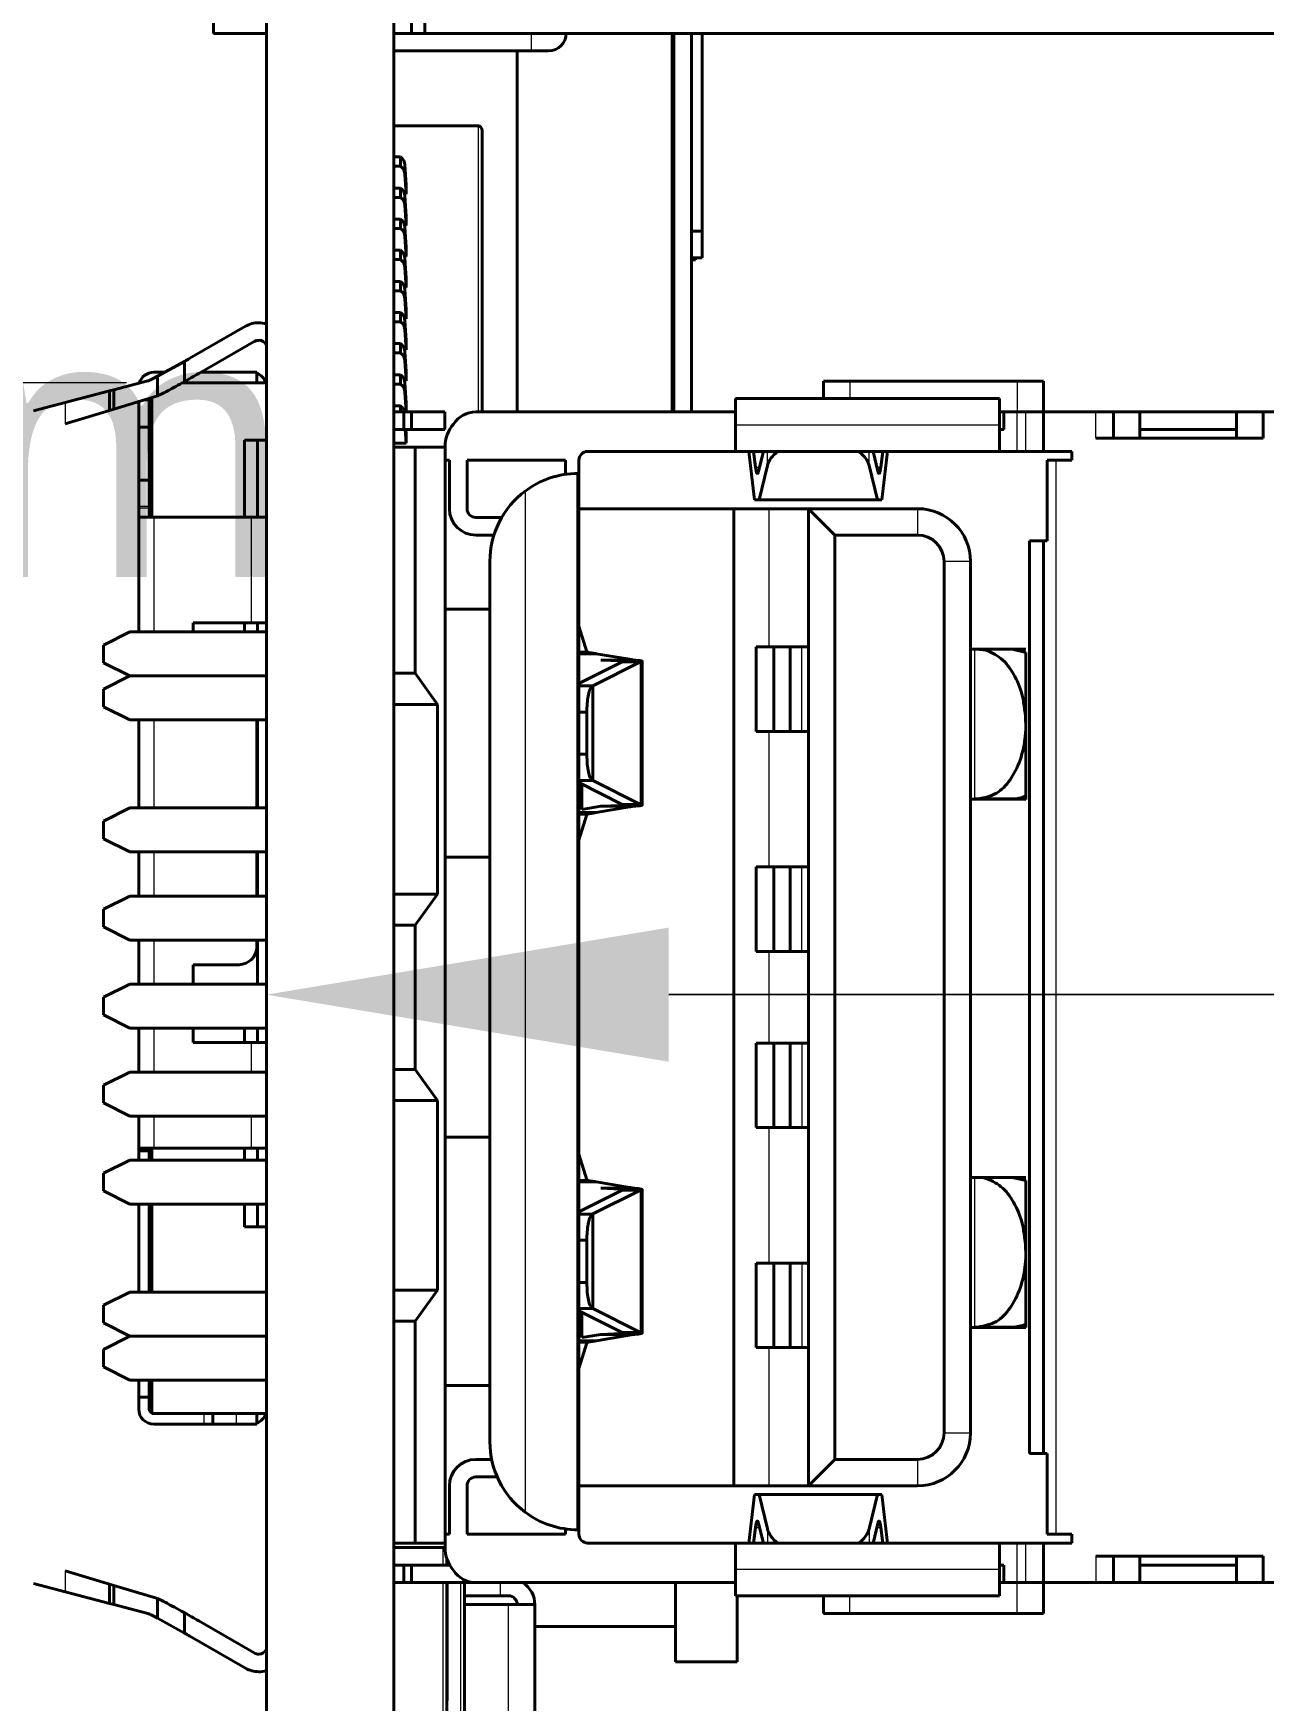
# Model space of a CAD drawing. Header units: inches. Extents: x 2.43 to 8.4, y 3.17 to 7.37.
# Drawn here: x 3.503 to 4.054, y 3.915 to 4.66 of the extents above; entities that cross this region are included whole.
import ezdxf

# ---------------------------------------------------------------- set-up
doc = ezdxf.new("R2010")
doc.units = ezdxf.units.IN
doc.header["$LTSCALE"] = 0.5
doc.header["$MEASUREMENT"] = 0
doc.header["$PDMODE"] = 33
doc.header["$PDSIZE"] = 0.03937
for name, color, linetype, lineweight in [('ANNOTATION_TEXT', 7, 'Continuous', 25), ('TANGENT_LINES', 7, 'Continuous', 15), ('Visible', 7, 'Continuous', 40)]:
    doc.layers.add(name, color=color, linetype=linetype, lineweight=lineweight)
doc.styles.add('Onshape-Standard-Dimension', font='')
doc.styles.get('Onshape-Standard-Dimension').set_extended_font_data('Noto Sans')
doc.dimstyles.new('Onshape-Standard$0', dxfattribs={"dimtxt": 0.12, "dimasz": 0.18, "dimexe": 0.08, "dimexo": 0.0625, "dimgap": 0.09, "dimtad": 0, "dimtih": 1, "dimtoh": 1, "dimdec": 3, "dimzin": 7, "dimdsep": 46, "dimtxsty": 'Onshape-Standard-Dimension', "dimcen": 0.09, "dimclrd": 7, "dimclre": 7, "dimclrt": 7, "dimadec": 1, "dimazin": 0, "dimtfac": 1, "dimtdec": 3, "dimtofl": 0, "dimtmove": 0, "dimatfit": 3, "dimfxl": 1, "dimtolj": 1, "dimtzin": 7, "dimlwd": 13, "dimlwe": 13, "dimarcsym": 1})

# ---------------------------------------------------------------- blocks, each defined once
blk = doc.blocks.new('*D1')
at = {"layer": 'ANNOTATION_TEXT', "color": 7, "lineweight": 13}
for p, q in [((3.60745, 3.8511), (3.60745, 3.8686)), ((3.66454, 3.76062), (3.66454, 3.8686)), ((3.60745, 3.7886), (3.24745, 3.7886)), ((3.42745, 3.7886), (3.24745, 3.7886)), ((3.84454, 3.7886), (4.02454, 3.7886))]:
    blk.add_line(p, q, dxfattribs=at)
at = {"layer": 'ANNOTATION_TEXT', "color": 7}
for points in [[(3.42745, 3.7586), (3.42745, 3.8186), (3.60745, 3.7886)], [(3.84454, 3.8186), (3.84454, 3.7586), (3.66454, 3.7886)]]:
    blk.add_solid(points, dxfattribs=at)
at = {"layer": 'Defpoints', "color": 0}
for p in [(3.60745, 3.7886), (3.66454, 3.7886), (3.66454, 3.69812)]:
    blk.add_point(p, dxfattribs=at)
at = {"layer": 'ANNOTATION_TEXT', "color": 7, "insert": (2.77951, 3.7886), "char_height": 0.12, "attachment_point": 5, "style": 'Onshape-Standard-Dimension'}
blk.add_mtext('\\A1;1.450 mm ', dxfattribs=at)
blk = doc.blocks.new('*D2')
at = {"layer": 'ANNOTATION_TEXT', "color": 7, "lineweight": 13}
for p, q in [((3.25366, 4.68402), (3.25366, 4.86402)), ((3.54495, 4.50402), (3.17366, 4.50402)), ((3.48787, 4.44792), (3.17366, 4.44792)), ((3.25366, 4.26792), (3.25366, 4.08792))]:
    blk.add_line(p, q, dxfattribs=at)
at = {"layer": 'ANNOTATION_TEXT', "color": 7}
for points in [[(3.22366, 4.68402), (3.28366, 4.68402), (3.25366, 4.50402)], [(3.28366, 4.26792), (3.22366, 4.26792), (3.25366, 4.44792)]]:
    blk.add_solid(points, dxfattribs=at)
at = {"layer": 'Defpoints', "color": 0}
for p in [(3.25366, 4.50402), (3.60745, 4.50402), (3.55037, 4.44792)]:
    blk.add_point(p, dxfattribs=at)
at = {"layer": 'ANNOTATION_TEXT', "color": 7, "insert": (3.25366, 4.47597), "char_height": 0.12, "attachment_point": 5, "style": 'Onshape-Standard-Dimension'}
blk.add_mtext('\\A1;1.425 mm ', dxfattribs=at)
blk = doc.blocks.new('*D3')
at = {"layer": 'ANNOTATION_TEXT', "color": 7, "lineweight": 13}
for p, q in [((3.60745, 4.29288), (3.60745, 4.31038)), ((4.31582, 4.29288), (4.31582, 4.31038)), ((3.78745, 4.23038), (4.13582, 4.23038)), ((4.13582, 4.23038), (3.78745, 4.23038)), ((4.31582, 4.23038), (4.49582, 4.23038))]:
    blk.add_line(p, q, dxfattribs=at)
at = {"layer": 'ANNOTATION_TEXT', "color": 7}
for points in [[(3.78745, 4.26038), (3.78745, 4.20038), (3.60745, 4.23038)], [(4.13582, 4.20038), (4.13582, 4.26038), (4.31582, 4.23038)]]:
    blk.add_solid(points, dxfattribs=at)
at = {"layer": 'Defpoints', "color": 0}
for p in [(3.60745, 4.23038), (4.31582, 4.23038), (4.31582, 4.23038)]:
    blk.add_point(p, dxfattribs=at)
at = {"layer": 'ANNOTATION_TEXT', "color": 7, "insert": (5.01163, 4.23038), "char_height": 0.12, "attachment_point": 5, "style": 'Onshape-Standard-Dimension'}
blk.add_mtext('\\A1;17.993 mm ', dxfattribs=at)

msp = doc.modelspace()

# ---------------------------------------------------------------- linework, layer by layer
at = {"layer": 'TANGENT_LINES'}
for p, q in [((3.725927, 4.660324), (3.725927, 4.65245)), ((3.702334, 4.491033), (3.702334, 4.618982)), ((3.669433, 4.597324), (3.669433, 4.6015)), ((3.669433, 4.583404), (3.669433, 4.58758)), ((3.669433, 4.569485), (3.669433, 4.573661)), ((3.669433, 4.555566), (3.669433, 4.559741)), ((3.669433, 4.541646), (3.669433, 4.545822)), ((3.669433, 4.527727), (3.669433, 4.531903)), ((3.669433, 4.513807), (3.669433, 4.517983)), ((3.868476, 4.504812), (3.868476, 4.496938)), ((3.943279, 4.504812), (3.943279, 4.491033)), ((3.669433, 4.499888), (3.669433, 4.504064)), ((3.517431, 4.495182), (3.517431, 4.485709)), ((3.55509, 4.495954), (3.551415, 4.495954)), ((3.943279, 4.473316), (3.943279, 4.491033)), ((3.947216, 4.473316), (3.947216, 4.491033)), ((3.978477, 4.479222), (3.978477, 4.491033)), ((3.935405, 4.485127), (3.817295, 4.485127)), ((3.831538, 4.466975), (3.831538, 4.473316)), ((3.877067, 4.466975), (3.877067, 4.473316)), ((3.960617, 4.469379), (3.960617, 3.989064)), ((3.826242, 4.466324), (3.828067, 4.466324)), ((3.880538, 4.466324), (3.882363, 4.466324)), ((3.723191, 4.4556), (3.723191, 3.998907)), ((3.55509, 4.44871), (3.550365, 4.44871)), ((3.55509, 4.447923), (3.550365, 4.447923)), ((3.832231, 4.447726), (3.832231, 4.385915)), ((3.898766, 4.447726), (3.898766, 4.435915)), ((3.557058, 4.443986), (3.557058, 4.392608)), ((3.600759, 4.396741), (3.600759, 4.443986)), ((3.922388, 4.424104), (3.910577, 4.424104)), ((3.846964, 4.348119), (3.846964, 4.385915)), ((3.924262, 4.38484), (3.924262, 4.317903)), ((3.557058, 4.353238), (3.557058, 4.313867)), ((3.832231, 4.348119), (3.832231, 4.287489)), ((3.557058, 4.294182), (3.557058, 4.274497)), ((3.846964, 4.249694), (3.846964, 4.287489)), ((3.557058, 4.254812), (3.557058, 4.235127)), ((3.832231, 4.249694), (3.832231, 4.208749)), ((3.557058, 4.215442), (3.557058, 4.195757)), ((3.600759, 4.195757), (3.600759, 4.208946)), ((3.846964, 4.208749), (3.846964, 4.170954)), ((3.557058, 4.176072), (3.557058, 4.161702)), ((3.600759, 4.161702), (3.600759, 4.176072)), ((3.832231, 4.170954), (3.832231, 4.110324)), ((3.924262, 4.148619), (3.924262, 4.081682)), ((3.846964, 4.110324), (3.846964, 4.072529)), ((3.832231, 4.072529), (3.832231, 4.010718)), ((3.579499, 4.043001), (3.579499, 4.038277)), ((3.593935, 4.043001), (3.593935, 4.038277)), ((3.910577, 4.03434), (3.922388, 4.03434)), ((3.898766, 4.022529), (3.898766, 4.010718)), ((3.826242, 3.992119), (3.828067, 3.992119)), ((3.831538, 3.991469), (3.831538, 3.985127)), ((3.877067, 3.991469), (3.877067, 3.985127)), ((3.880538, 3.992119), (3.882363, 3.992119)), ((3.686586, 3.975285), (3.686586, 3.983159)), ((3.943279, 3.967411), (3.943279, 3.985127)), ((3.947216, 3.967411), (3.947216, 3.985127)), ((3.688358, 3.977714), (3.688161, 3.977714)), ((3.688358, 3.975542), (3.688161, 3.975542)), ((3.978477, 3.979222), (3.978477, 3.967411)), ((3.517431, 3.972735), (3.517431, 3.963262)), ((3.686586, 3.796151), (3.686586, 3.967411)), ((3.69446, 3.796151), (3.69446, 3.967411)), ((3.712175, 3.961505), (3.712175, 3.967411)), ((3.935405, 3.973316), (3.817295, 3.973316)), ((3.943279, 3.953631), (3.943279, 3.967411)), ((3.688358, 3.964735), (3.688161, 3.964735)), ((3.868476, 3.953631), (3.868476, 3.961505)), ((3.688358, 3.959169), (3.688161, 3.959169)), ((3.688358, 3.953409), (3.688161, 3.953409)), ((3.71572, 3.796151), (3.71572, 3.957568)), ((3.688358, 3.947394), (3.688161, 3.947394)), ((3.688358, 3.941383), (3.688161, 3.941383)), ((3.688358, 3.935796), (3.688161, 3.935796)), ((3.688358, 3.93024), (3.688161, 3.93024)), ((3.688358, 3.92504), (3.688161, 3.92504)), ((3.688358, 3.922386), (3.688161, 3.922386)), ((3.688358, 3.919315), (3.688161, 3.919315)), ((3.688358, 3.916481), (3.688161, 3.916481))]:
    msp.add_line(p, q, dxfattribs=at)
at = {"layer": 'Visible'}
for p, q in [((3.607452, 5.256781), (3.607452, 3.288277)), ((3.664539, 4.693789), (3.664539, 3.778434)), ((3.58383, 4.668198), (3.58383, 4.660324)), ((3.672413, 4.668198), (3.672413, 4.660324)), ((3.678318, 4.660324), (3.678318, 4.668198)), ((3.607452, 4.660324), (3.58383, 4.660324)), ((3.672413, 4.660324), (3.664539, 4.660324)), ((3.678318, 4.660324), (3.672413, 4.660324)), ((4.187901, 4.660324), (3.678318, 4.660324)), ((3.788948, 4.660324), (3.788948, 4.491033)), ((3.789735, 4.491033), (3.789735, 4.660324)), ((3.797609, 4.660324), (3.797609, 4.491033)), ((3.802334, 4.660324), (3.802334, 4.571853)), ((3.725927, 4.65245), (3.664539, 4.65245)), ((3.719657, 4.491033), (3.719657, 4.65245)), ((3.733646, 4.65245), (3.725927, 4.65245)), ((3.702334, 4.618982), (3.664539, 4.618982)), ((3.703909, 4.616755), (3.703909, 4.491033)), ((3.667491, 4.605063), (3.664539, 4.605063)), ((3.667491, 4.600887), (3.667491, 4.605063)), ((3.669986, 4.592535), (3.669433, 4.6015)), ((3.667491, 4.600887), (3.664539, 4.600887)), ((3.669433, 4.597324), (3.669986, 4.588359)), ((3.667491, 4.591143), (3.664539, 4.591143)), ((3.667491, 4.586967), (3.664539, 4.586967)), ((3.667491, 4.586967), (3.667491, 4.591143)), ((3.669986, 4.588359), (3.669313, 4.588359)), ((3.669986, 4.578616), (3.669433, 4.58758)), ((3.669986, 4.588359), (3.669986, 4.592535)), ((3.669433, 4.583404), (3.669986, 4.57444)), ((3.667491, 4.577224), (3.664539, 4.577224)), ((3.667491, 4.573048), (3.664539, 4.573048)), ((3.667491, 4.573048), (3.667491, 4.577224)), ((3.669986, 4.57444), (3.669313, 4.57444)), ((3.669986, 4.564696), (3.669433, 4.573661)), ((3.669986, 4.57444), (3.669986, 4.578616)), ((3.788948, 4.571853), (3.789735, 4.571853)), ((3.797609, 4.571853), (3.802334, 4.571853)), ((3.802334, 4.559955), (3.802334, 4.571853)), ((3.669433, 4.569485), (3.669986, 4.560521)), ((3.669986, 4.560521), (3.669986, 4.564696)), ((3.667491, 4.563304), (3.664539, 4.563304)), ((3.667491, 4.559129), (3.664539, 4.559129)), ((3.667491, 4.559129), (3.667491, 4.563304)), ((3.669986, 4.560521), (3.669313, 4.560521)), ((3.669986, 4.550777), (3.669433, 4.559741)), ((3.788948, 4.559955), (3.789735, 4.559955)), ((3.788948, 4.558971), (3.789735, 4.558971)), ((3.797609, 4.559955), (3.802334, 4.559955)), ((3.797609, 4.558971), (3.799381, 4.558971)), ((3.799381, 4.558971), (3.799381, 4.559955)), ((3.667491, 4.549385), (3.664539, 4.549385)), ((3.667491, 4.545209), (3.667491, 4.549385)), ((3.669433, 4.555566), (3.669986, 4.546601)), ((3.669986, 4.546601), (3.669986, 4.550777)), ((3.667491, 4.545209), (3.664539, 4.545209)), ((3.669986, 4.546601), (3.669313, 4.546601)), ((3.669986, 4.536857), (3.669433, 4.545822)), ((3.669433, 4.541646), (3.669986, 4.532682)), ((3.667491, 4.535466), (3.664539, 4.535466)), ((3.667491, 4.53129), (3.667491, 4.535466)), ((3.669986, 4.532682), (3.669986, 4.536857)), ((3.573257, 4.514997), (3.598116, 4.529313)), ((3.667491, 4.53129), (3.664539, 4.53129)), ((3.669986, 4.532682), (3.669313, 4.532682)), ((3.669986, 4.522938), (3.669433, 4.531903)), ((3.669433, 4.527727), (3.669986, 4.518762)), ((3.602045, 4.522494), (3.577187, 4.508178)), ((3.667491, 4.521546), (3.664539, 4.521546)), ((3.667491, 4.51737), (3.667491, 4.521546)), ((3.669986, 4.518762), (3.669986, 4.522938)), ((3.57087, 4.513628), (3.558787, 4.506944)), ((3.57087, 4.513628), (3.558787, 4.506944)), ((3.570869, 4.513628), (3.570869, 4.504585)), ((3.667491, 4.51737), (3.664539, 4.51737)), ((3.669986, 4.518762), (3.669313, 4.518762)), ((3.669986, 4.509019), (3.669433, 4.517983)), ((3.669433, 4.513807), (3.669986, 4.504843)), ((3.539263, 4.500895), (3.55436, 4.504846)), ((3.554526, 4.504879), (3.55436, 4.504846)), ((3.554526, 4.504879), (3.55436, 4.504846)), ((3.558787, 4.506944), (3.556818, 4.505926)), ((3.558787, 4.506944), (3.556818, 4.505926)), ((3.557058, 4.508749), (3.562051, 4.508749)), ((3.558787, 4.506944), (3.558787, 4.498182)), ((3.57087, 4.504585), (3.569854, 4.504016)), ((3.57087, 4.504585), (3.570609, 4.504439)), ((3.578178, 4.508749), (3.603121, 4.508749)), ((3.603121, 4.504025), (3.603121, 4.508749)), ((3.667491, 4.507627), (3.664539, 4.507627)), ((3.667491, 4.503451), (3.667491, 4.507627)), ((3.669986, 4.504843), (3.669313, 4.504843)), ((3.669986, 4.504843), (3.669986, 4.509019)), ((3.856665, 4.504812), (3.856665, 4.496938)), ((3.868476, 4.504812), (3.856665, 4.504812)), ((3.943279, 4.504812), (3.868476, 4.504812)), ((3.95509, 4.504812), (3.943279, 4.504812)), ((3.95509, 4.504812), (3.95509, 4.491033)), ((3.517431, 4.495182), (3.537344, 4.500393)), ((3.537344, 4.500393), (3.539264, 4.500895)), ((3.537344, 4.500393), (3.537344, 4.491712)), ((3.539263, 4.500895), (3.539263, 4.492291)), ((3.55829, 4.498027), (3.539263, 4.49229)), ((3.55509, 4.495954), (3.55509, 4.497062)), ((3.556271, 4.497418), (3.556271, 4.443986)), ((3.558787, 4.498182), (3.55857, 4.498099)), ((3.558787, 4.498182), (3.55857, 4.498099)), ((3.561274, 4.499366), (3.558787, 4.498182)), ((3.561274, 4.499366), (3.558787, 4.498182)), ((3.569849, 4.504025), (3.607452, 4.504025)), ((3.667491, 4.503451), (3.664539, 4.503451)), ((3.669986, 4.495099), (3.669433, 4.504064)), ((3.669433, 4.499888), (3.669979, 4.491033)), ((3.817295, 4.496938), (3.817295, 4.485127)), ((3.935405, 4.496938), (3.817295, 4.496938)), ((3.935405, 4.496938), (3.935405, 4.485127)), ((3.503214, 4.491462), (3.517431, 4.495182)), ((3.503214, 4.491546), (3.503214, 4.491544)), ((3.537344, 4.491712), (3.517431, 4.485709)), ((3.539264, 4.492291), (3.537344, 4.491712)), ((3.550365, 4.484143), (3.550365, 4.495638)), ((3.55509, 4.484143), (3.55509, 4.495954)), ((3.667491, 4.493707), (3.664539, 4.493707)), ((3.664539, 4.491033), (3.668875, 4.491033)), ((3.667491, 4.491033), (3.667491, 4.493707)), ((3.668875, 4.491033), (3.668875, 4.483159)), ((3.672413, 4.491033), (3.668875, 4.491033)), ((3.669986, 4.491033), (3.669986, 4.495099)), ((3.672413, 4.491033), (3.687349, 4.491033)), ((3.672413, 4.491033), (3.672413, 4.483159)), ((3.687349, 4.483159), (3.687349, 4.491033)), ((3.817295, 4.491033), (3.701153, 4.491033)), ((3.937373, 4.491033), (3.935405, 4.491033)), ((3.937373, 4.491033), (3.937373, 4.483159)), ((3.937373, 4.491033), (3.943279, 4.491033)), ((3.943279, 4.491033), (3.947216, 4.491033)), ((3.947216, 4.491033), (3.95509, 4.491033)), ((3.95509, 4.491033), (3.95509, 4.473316)), ((3.978477, 4.491033), (3.95509, 4.491033)), ((3.986351, 4.491033), (3.978477, 4.491033)), ((3.986351, 4.479222), (3.986351, 4.491033)), ((3.986351, 4.491033), (3.998162, 4.491033)), ((3.998162, 4.491033), (4.041469, 4.491033)), ((3.998162, 4.483159), (3.998162, 4.491033)), ((4.041469, 4.491033), (4.041469, 4.483159)), ((4.041469, 4.491033), (4.05328, 4.491033)), ((4.05328, 4.479222), (4.05328, 4.491033)), ((4.0732, 4.491033), (4.05328, 4.491033)), ((3.550365, 4.460521), (3.550365, 4.484143)), ((3.55509, 4.484143), (3.550365, 4.484143)), ((3.55509, 4.460521), (3.55509, 4.484143)), ((3.668875, 4.483159), (3.664539, 4.483159)), ((3.668875, 4.483159), (3.672413, 4.483159)), ((3.669607, 4.483159), (3.669986, 4.477004)), ((3.669986, 4.48118), (3.669864, 4.483159)), ((3.687349, 4.483159), (3.672413, 4.483159)), ((3.817295, 4.485127), (3.817295, 4.473316)), ((3.935405, 4.485127), (3.935405, 4.473316)), ((3.937373, 4.483159), (3.935405, 4.483159)), ((4.041469, 4.483159), (3.998162, 4.483159)), ((3.998162, 4.479222), (3.998162, 4.483159)), ((4.041469, 4.479222), (4.041469, 4.483159)), ((3.597609, 4.443986), (3.597609, 4.478434)), ((3.597609, 4.478434), (3.607452, 4.478434)), ((3.603515, 4.478434), (3.603515, 4.443986)), ((3.669986, 4.477004), (3.664539, 4.477004)), ((3.664539, 4.475285), (3.673987, 4.475285)), ((3.669986, 4.477004), (3.669986, 4.48118)), ((3.687373, 4.475285), (3.673987, 4.475285)), ((3.673987, 4.374104), (3.673987, 4.475285)), ((3.687373, 4.475285), (3.687373, 4.469379)), ((3.978477, 4.479222), (4.05328, 4.479222)), ((3.687373, 4.469379), (3.687373, 4.402844)), ((3.689342, 4.469379), (3.687373, 4.469379)), ((3.689342, 4.447726), (3.689342, 4.469379)), ((3.74131, 4.469379), (3.697216, 4.469379)), ((3.697216, 4.469379), (3.697216, 4.447726)), ((3.74131, 4.463087), (3.74131, 4.469379)), ((3.747216, 4.469379), (3.747216, 4.232765)), ((3.817295, 4.473316), (3.751153, 4.473316)), ((3.935405, 4.473316), (3.817295, 4.473316)), ((3.825805, 4.451663), (3.823257, 4.473316)), ((3.825419, 4.473316), (3.826242, 4.466324)), ((3.82764, 4.464567), (3.829766, 4.473316)), ((3.831538, 4.466975), (3.827818, 4.451663)), ((3.880786, 4.451663), (3.877067, 4.466975)), ((3.878839, 4.473316), (3.880965, 4.464567)), ((3.882363, 4.466324), (3.883186, 4.473316)), ((3.885348, 4.473316), (3.8828, 4.451663)), ((3.943279, 4.473316), (3.935405, 4.473316)), ((3.947216, 4.473316), (3.943279, 4.473316)), ((3.95509, 4.473316), (3.947216, 4.473316)), ((3.967703, 4.473316), (3.95509, 4.473316)), ((3.95668, 4.433356), (3.95668, 4.469379)), ((3.95668, 4.469379), (3.960617, 4.469379)), ((3.967703, 4.469379), (3.960617, 4.469379)), ((3.967703, 4.473316), (3.967703, 4.469379)), ((3.55509, 4.460521), (3.550365, 4.460521)), ((3.550365, 4.44871), (3.550365, 4.460521)), ((3.55509, 4.44871), (3.55509, 4.460521)), ((3.746813, 4.463474), (3.746813, 4.232765)), ((3.550365, 4.447923), (3.550365, 4.44871)), ((3.550365, 4.443986), (3.550365, 4.447923)), ((3.55509, 4.447923), (3.55509, 4.44871)), ((3.55509, 4.443986), (3.55509, 4.447923)), ((3.816483, 4.447726), (3.747216, 4.447726)), ((3.816483, 4.010718), (3.816483, 4.447726)), ((3.816483, 4.447726), (3.832231, 4.447726)), ((3.827818, 4.451663), (3.825805, 4.451663)), ((3.827818, 4.451663), (3.880786, 4.451663)), ((3.849947, 4.447726), (3.832231, 4.447726)), ((3.849947, 4.010718), (3.849947, 4.447726)), ((3.849947, 4.447726), (3.861758, 4.435915)), ((3.849947, 4.447726), (3.898766, 4.447726)), ((3.8828, 4.451663), (3.880786, 4.451663)), ((3.550365, 4.392608), (3.550365, 4.443986)), ((3.557058, 4.443986), (3.550365, 4.443986)), ((3.557058, 4.443986), (3.600759, 4.443986)), ((3.607452, 4.443986), (3.600759, 4.443986)), ((3.701153, 4.443789), (3.712717, 4.443789)), ((3.709256, 4.435915), (3.701153, 4.435915)), ((3.898766, 4.435915), (3.861758, 4.435915)), ((3.861758, 4.435915), (3.861758, 4.022529)), ((3.948806, 4.025088), (3.948806, 4.433356)), ((3.948806, 4.433356), (3.95509, 4.433356)), ((3.95509, 4.025088), (3.95509, 4.433356)), ((3.95509, 4.433356), (3.95668, 4.433356)), ((3.707442, 4.424104), (3.707442, 4.030403)), ((3.910577, 4.03434), (3.910577, 4.424104)), ((3.922388, 4.424104), (3.922388, 4.03434)), ((3.687373, 4.402844), (3.707442, 4.402844)), ((3.687373, 4.402844), (3.687373, 4.29182)), ((3.546428, 4.392608), (3.534617, 4.386702)), ((3.546428, 4.392608), (3.607452, 4.392608)), ((3.574775, 4.392608), (3.574775, 4.396741)), ((3.574775, 4.396741), (3.600759, 4.396741)), ((3.597609, 4.392608), (3.597609, 4.396741)), ((3.600759, 4.396741), (3.607452, 4.396741)), ((3.603515, 4.396741), (3.603515, 4.392608)), ((3.750823, 4.383738), (3.747216, 4.395242)), ((3.534617, 4.378828), (3.534617, 4.386702)), ((3.826501, 4.385915), (3.826501, 4.348119)), ((3.826501, 4.385915), (3.834458, 4.385915)), ((3.834458, 4.385915), (3.841747, 4.385915)), ((3.834458, 4.348119), (3.834458, 4.385915)), ((3.841747, 4.348119), (3.841747, 4.385915)), ((3.841747, 4.385915), (3.846964, 4.385915)), ((3.846964, 4.385915), (3.849947, 4.385915)), ((3.924262, 4.38484), (3.922388, 4.38484)), ((3.925705, 4.38484), (3.924262, 4.38484)), ((3.925705, 4.38484), (3.941123, 4.38484)), ((3.947216, 4.38484), (3.941123, 4.38484)), ((3.941123, 4.38484), (3.947216, 4.383469)), ((3.534617, 4.378828), (3.546428, 4.372923)), ((3.751177, 4.383523), (3.747216, 4.383523)), ((3.754966, 4.382881), (3.747216, 4.382881)), ((3.76656, 4.379174), (3.747216, 4.369468)), ((3.753479, 4.368499), (3.774755, 4.379174)), ((3.769934, 4.380351), (3.754965, 4.382881)), ((3.757054, 4.380043), (3.76582, 4.379629)), ((3.77149, 4.380043), (3.757054, 4.380043)), ((3.765824, 4.379629), (3.765824, 4.378805)), ((3.774755, 4.379174), (3.76656, 4.379174)), ((3.767702, 4.379423), (3.767544, 4.379366)), ((3.774755, 4.379174), (3.775093, 4.379241)), ((3.775127, 4.379241), (3.775589, 4.379439)), ((3.775127, 4.379241), (3.775127, 4.315423)), ((3.775589, 4.315225), (3.775589, 4.379439)), ((3.947216, 4.383469), (3.947216, 4.351362)), ((3.546428, 4.372923), (3.534617, 4.367017)), ((3.546428, 4.372923), (3.607452, 4.372923)), ((3.664539, 4.374104), (3.673987, 4.374104)), ((3.684065, 4.36022), (3.673987, 4.374104)), ((3.534617, 4.359143), (3.534617, 4.367017)), ((3.753375, 4.368473), (3.747216, 4.368473)), ((3.753479, 4.368499), (3.753479, 4.326166)), ((3.534617, 4.359143), (3.546428, 4.353238)), ((3.664539, 4.36022), (3.684065, 4.36022)), ((3.684065, 4.275389), (3.684065, 4.36022)), ((3.750816, 4.35675), (3.747216, 4.35675)), ((3.750815, 4.337914), (3.750815, 4.35675)), ((3.546428, 4.353238), (3.607452, 4.353238)), ((3.550365, 4.313867), (3.550365, 4.353238)), ((3.603121, 4.313867), (3.603121, 4.353238)), ((3.603515, 4.313867), (3.603515, 4.353238)), ((3.826501, 4.348119), (3.834458, 4.348119)), ((3.834458, 4.348119), (3.841747, 4.348119)), ((3.841747, 4.348119), (3.846964, 4.348119)), ((3.846964, 4.348119), (3.849947, 4.348119)), ((3.947216, 4.351362), (3.947216, 4.319281)), ((3.750818, 4.337914), (3.747216, 4.337914)), ((3.753375, 4.326218), (3.747216, 4.326218)), ((3.747216, 4.325196), (3.76656, 4.31549)), ((3.774755, 4.31549), (3.753479, 4.326165)), ((3.748589, 4.324508), (3.748589, 4.31319)), ((3.924262, 4.317903), (3.925705, 4.31791)), ((3.925705, 4.31791), (3.941123, 4.31791)), ((3.947216, 4.317698), (3.926688, 4.317777)), ((3.941123, 4.31791), (3.93331, 4.317868)), ((3.947216, 4.319281), (3.947216, 4.317768)), ((3.947216, 4.317768), (3.947216, 4.317698)), ((3.546428, 4.313867), (3.534617, 4.307962)), ((3.546428, 4.313867), (3.607452, 4.313867)), ((3.754966, 4.311773), (3.747216, 4.311773)), ((3.751178, 4.311134), (3.747216, 4.311134)), ((3.747216, 4.299422), (3.750823, 4.310926)), ((3.757054, 4.314621), (3.748589, 4.31319)), ((3.754965, 4.311783), (3.769934, 4.314313)), ((3.76582, 4.315035), (3.757054, 4.314621)), ((3.77149, 4.314621), (3.757054, 4.314621)), ((3.765824, 4.315859), (3.765824, 4.315035)), ((3.774755, 4.31549), (3.76656, 4.31549)), ((3.767544, 4.315298), (3.767702, 4.315241)), ((3.775093, 4.315423), (3.774755, 4.31549)), ((3.775589, 4.315225), (3.775127, 4.315423)), ((3.534617, 4.300088), (3.534617, 4.307962)), ((3.534617, 4.300088), (3.546428, 4.294182)), ((3.546428, 4.294182), (3.607452, 4.294182)), ((3.550365, 4.274497), (3.550365, 4.294182)), ((3.603121, 4.274497), (3.603121, 4.294182)), ((3.603515, 4.274497), (3.603515, 4.294182)), ((3.687373, 4.29182), (3.707442, 4.29182)), ((3.687373, 4.29182), (3.687373, 4.166623)), ((3.826501, 4.287489), (3.826501, 4.249694)), ((3.826501, 4.287489), (3.834458, 4.287489)), ((3.834458, 4.287489), (3.841747, 4.287489)), ((3.834458, 4.249694), (3.834458, 4.287489)), ((3.841747, 4.249694), (3.841747, 4.287489)), ((3.841747, 4.287489), (3.846964, 4.287489)), ((3.846964, 4.287489), (3.849947, 4.287489)), ((3.546428, 4.274497), (3.534617, 4.268592)), ((3.546428, 4.274497), (3.607452, 4.274497)), ((3.664539, 4.275389), (3.684065, 4.275389)), ((3.673987, 4.261505), (3.684065, 4.275389)), ((3.534617, 4.260718), (3.534617, 4.268592)), ((3.534617, 4.260718), (3.546428, 4.254812)), ((3.664539, 4.261505), (3.673987, 4.261505)), ((3.673987, 4.196938), (3.673987, 4.261505)), ((3.546428, 4.254812), (3.607452, 4.254812)), ((3.550365, 4.235127), (3.550365, 4.254812)), ((3.603121, 4.251663), (3.603121, 4.254812)), ((3.603515, 4.235127), (3.603515, 4.254812)), ((3.574775, 4.235127), (3.574775, 4.243789)), ((3.574775, 4.243789), (3.595247, 4.243789)), ((3.826501, 4.249694), (3.834458, 4.249694)), ((3.834458, 4.249694), (3.841747, 4.249694)), ((3.841747, 4.249694), (3.846964, 4.249694)), ((3.846964, 4.249694), (3.849947, 4.249694)), ((3.546428, 4.235127), (3.534617, 4.229222)), ((3.534617, 4.221348), (3.534617, 4.229222)), ((3.546428, 4.235127), (3.607452, 4.235127)), ((3.746813, 4.232765), (3.747216, 4.232765)), ((3.746813, 4.232765), (3.746813, 4.230797)), ((3.746813, 3.991033), (3.746813, 4.230797)), ((3.747216, 4.230797), (3.746813, 4.230797)), ((3.747216, 4.230797), (3.747216, 4.232765)), ((3.747216, 4.230797), (3.747216, 3.989064)), ((3.534617, 4.221348), (3.546428, 4.215442)), ((3.546428, 4.215442), (3.607452, 4.215442)), ((3.550365, 4.195757), (3.550365, 4.215442)), ((3.574775, 4.208946), (3.574775, 4.215442)), ((3.597609, 4.208946), (3.597609, 4.215442)), ((3.603515, 4.215442), (3.603515, 4.208946)), ((3.600759, 4.208946), (3.574775, 4.208946)), ((3.607452, 4.208946), (3.600759, 4.208946)), ((3.826501, 4.208749), (3.826501, 4.170954)), ((3.826501, 4.208749), (3.834458, 4.208749)), ((3.834458, 4.208749), (3.841747, 4.208749)), ((3.834458, 4.208749), (3.834458, 4.170954)), ((3.841747, 4.208749), (3.841747, 4.170954)), ((3.841747, 4.208749), (3.846964, 4.208749)), ((3.846964, 4.208749), (3.849947, 4.208749)), ((3.546428, 4.195757), (3.534617, 4.189852)), ((3.546428, 4.195757), (3.607452, 4.195757)), ((3.664539, 4.196938), (3.673987, 4.196938)), ((3.684065, 4.183054), (3.673987, 4.196938)), ((3.534617, 4.181978), (3.534617, 4.189852)), ((3.534617, 4.181978), (3.546428, 4.176072)), ((3.546428, 4.176072), (3.607452, 4.176072)), ((3.550365, 4.161702), (3.550365, 4.176072)), ((3.664539, 4.183054), (3.684065, 4.183054)), ((3.684065, 4.098224), (3.684065, 4.183054)), ((3.826501, 4.170954), (3.834458, 4.170954)), ((3.834458, 4.170954), (3.841747, 4.170954)), ((3.841747, 4.170954), (3.846964, 4.170954)), ((3.846964, 4.170954), (3.849947, 4.170954)), ((3.550365, 4.160521), (3.550365, 4.161702)), ((3.550365, 4.161702), (3.557058, 4.161702)), ((3.55509, 4.160521), (3.55509, 4.161702)), ((3.556271, 4.161702), (3.556271, 4.156387)), ((3.557058, 4.161702), (3.600759, 4.161702)), ((3.597609, 4.156387), (3.597609, 4.161702)), ((3.600759, 4.161702), (3.607452, 4.161702)), ((3.603515, 4.161702), (3.603515, 4.156387)), ((3.687373, 4.0556), (3.687373, 4.166623)), ((3.687373, 4.166623), (3.707442, 4.166623)), ((3.546428, 4.156387), (3.534617, 4.150482)), ((3.546428, 4.156387), (3.607452, 4.156387)), ((3.55509, 4.160521), (3.550365, 4.160521)), ((3.550365, 4.156387), (3.550365, 4.160521)), ((3.55509, 4.156387), (3.55509, 4.160521)), ((3.750823, 4.147517), (3.747216, 4.159022)), ((3.534617, 4.142608), (3.534617, 4.150482)), ((3.751177, 4.147302), (3.747216, 4.147302)), ((3.754966, 4.14666), (3.747216, 4.14666)), ((3.769934, 4.14413), (3.754965, 4.14666)), ((3.924262, 4.148619), (3.922388, 4.148619)), ((3.925705, 4.148619), (3.924262, 4.148619)), ((3.925705, 4.148619), (3.941123, 4.148619)), ((3.947216, 4.148619), (3.941123, 4.148619)), ((3.941123, 4.148619), (3.947216, 4.147249)), ((3.947216, 4.147249), (3.947216, 4.115142)), ((3.534617, 4.142608), (3.546428, 4.136702)), ((3.76656, 4.142953), (3.747216, 4.133247)), ((3.753479, 4.132278), (3.774755, 4.142953)), ((3.757054, 4.143823), (3.76582, 4.143408)), ((3.77149, 4.143823), (3.757054, 4.143823)), ((3.765824, 4.143408), (3.765824, 4.142584)), ((3.774755, 4.142953), (3.76656, 4.142953)), ((3.767526, 4.143263), (3.767699, 4.143211)), ((3.767702, 4.143203), (3.767544, 4.143145)), ((3.774755, 4.142953), (3.775093, 4.143021)), ((3.775127, 4.143021), (3.775589, 4.143218)), ((3.775127, 4.143021), (3.775127, 4.079203)), ((3.775589, 4.079005), (3.775589, 4.143218)), ((3.546428, 4.136702), (3.607452, 4.136702)), ((3.550365, 4.097332), (3.550365, 4.136702)), ((3.55509, 4.097332), (3.55509, 4.136702)), ((3.556271, 4.136702), (3.556271, 4.097332)), ((3.597609, 4.126466), (3.597609, 4.136702)), ((3.603515, 4.136702), (3.603515, 4.126466)), ((3.753375, 4.132252), (3.747216, 4.132252)), ((3.753479, 4.132278), (3.753479, 4.089945)), ((3.597609, 4.126466), (3.607452, 4.126466)), ((3.750816, 4.120529), (3.747216, 4.120529)), ((3.750815, 4.101693), (3.750815, 4.12053)), ((3.826501, 4.110324), (3.826501, 4.072529)), ((3.826501, 4.110324), (3.834458, 4.110324)), ((3.834458, 4.110324), (3.841747, 4.110324)), ((3.834458, 4.110324), (3.834458, 4.072529)), ((3.841747, 4.110324), (3.841747, 4.072529)), ((3.841747, 4.110324), (3.846964, 4.110324)), ((3.846964, 4.110324), (3.849947, 4.110324)), ((3.947216, 4.115142), (3.947216, 4.08306)), ((3.750818, 4.101693), (3.747216, 4.101693)), ((3.546428, 4.097332), (3.534617, 4.091427)), ((3.546428, 4.097332), (3.607452, 4.097332)), ((3.664539, 4.098224), (3.684065, 4.098224)), ((3.673987, 4.08434), (3.684065, 4.098224)), ((3.534617, 4.083552), (3.534617, 4.091427)), ((3.753375, 4.089998), (3.747216, 4.089998)), ((3.747216, 4.088976), (3.76656, 4.07927)), ((3.748589, 4.088287), (3.748589, 4.07697)), ((3.774755, 4.07927), (3.753479, 4.089945)), ((3.534617, 4.083552), (3.546428, 4.077647)), ((3.664539, 4.08434), (3.673987, 4.08434)), ((3.673987, 3.985127), (3.673987, 4.08434)), ((3.765824, 4.079639), (3.765824, 4.078815)), ((3.774755, 4.07927), (3.76656, 4.07927)), ((3.767544, 4.079078), (3.767702, 4.07902)), ((3.775093, 4.079203), (3.774755, 4.07927)), ((3.775589, 4.079005), (3.775127, 4.079203)), ((3.924262, 4.081682), (3.925705, 4.08169)), ((3.925705, 4.08169), (3.941123, 4.08169)), ((3.947216, 4.081478), (3.926688, 4.081556)), ((3.941123, 4.08169), (3.93331, 4.081648)), ((3.947216, 4.08306), (3.947216, 4.081548)), ((3.947216, 4.081548), (3.947216, 4.081478)), ((3.546428, 4.077647), (3.534617, 4.071741)), ((3.534617, 4.063867), (3.534617, 4.071741)), ((3.546428, 4.077647), (3.607452, 4.077647)), ((3.754966, 4.075553), (3.747216, 4.075553)), ((3.751178, 4.074914), (3.747216, 4.074914)), ((3.747216, 4.063201), (3.750823, 4.074706)), ((3.757054, 4.0784), (3.748589, 4.07697)), ((3.754965, 4.075563), (3.769934, 4.078093)), ((3.76582, 4.078815), (3.757054, 4.0784)), ((3.77149, 4.0784), (3.757054, 4.0784)), ((3.826501, 4.072529), (3.834458, 4.072529)), ((3.834458, 4.072529), (3.841747, 4.072529)), ((3.841747, 4.072529), (3.846964, 4.072529)), ((3.846964, 4.072529), (3.849947, 4.072529)), ((3.534617, 4.063867), (3.546428, 4.057962)), ((3.546428, 4.057962), (3.607452, 4.057962)), ((3.550365, 4.050285), (3.550365, 4.057962)), ((3.55509, 4.050285), (3.55509, 4.057962)), ((3.556271, 4.057962), (3.556271, 4.043001)), ((3.550365, 4.04497), (3.550365, 4.050285)), ((3.55509, 4.050285), (3.550365, 4.050285)), ((3.55509, 4.04497), (3.55509, 4.050285)), ((3.687373, 4.0556), (3.707442, 4.0556)), ((3.687373, 4.0556), (3.687373, 3.989064)), ((3.556271, 4.043001), (3.607452, 4.043001)), ((3.583436, 4.043001), (3.583436, 4.038277)), ((3.603121, 4.043001), (3.603121, 4.038277)), ((3.557058, 4.038277), (3.579499, 4.038277)), ((3.583436, 4.038277), (3.579499, 4.038277)), ((3.593935, 4.038277), (3.583436, 4.038277)), ((3.603121, 4.038277), (3.593935, 4.038277)), ((3.701153, 4.022529), (3.708238, 4.022529)), ((3.861758, 4.022529), (3.849947, 4.010718)), ((3.861758, 4.022529), (3.898766, 4.022529)), ((3.95509, 4.025088), (3.948806, 4.025088)), ((3.95668, 4.025088), (3.95509, 4.025088)), ((3.95668, 3.989064), (3.95668, 4.025088)), ((3.710729, 4.014655), (3.701153, 4.014655)), ((3.689342, 3.989064), (3.689342, 4.010718)), ((3.697216, 4.010718), (3.697216, 3.989064)), ((3.747216, 4.010718), (3.816483, 4.010718)), ((3.832231, 4.010718), (3.816483, 4.010718)), ((3.825805, 4.006781), (3.823257, 3.985127)), ((3.827818, 4.006781), (3.825805, 4.006781)), ((3.827818, 4.006781), (3.880786, 4.006781)), ((3.831538, 3.991469), (3.827818, 4.006781)), ((3.832231, 4.010718), (3.849947, 4.010718)), ((3.898766, 4.010718), (3.849947, 4.010718)), ((3.880786, 4.006781), (3.877067, 3.991469)), ((3.8828, 4.006781), (3.880786, 4.006781)), ((3.885348, 3.985127), (3.8828, 4.006781)), ((3.74131, 3.989064), (3.74131, 3.991419)), ((3.825419, 3.985127), (3.826242, 3.992119)), ((3.82764, 3.993877), (3.829766, 3.985127)), ((3.878839, 3.985127), (3.880965, 3.993877)), ((3.882363, 3.992119), (3.883186, 3.985127)), ((3.664539, 3.985127), (3.673987, 3.985127)), ((3.664539, 3.983159), (3.687373, 3.983159)), ((3.687373, 3.985127), (3.673987, 3.985127)), ((3.687373, 3.989064), (3.687373, 3.983159)), ((3.689342, 3.989064), (3.687373, 3.989064)), ((3.74131, 3.989064), (3.697216, 3.989064)), ((3.751153, 3.985127), (3.817295, 3.985127)), ((3.935405, 3.985127), (3.817295, 3.985127)), ((3.817295, 3.985127), (3.817295, 3.973316)), ((3.935405, 3.985127), (3.943279, 3.985127)), ((3.935405, 3.985127), (3.935405, 3.973316)), ((3.943279, 3.985127), (3.947216, 3.985127)), ((3.947216, 3.985127), (3.95509, 3.985127)), ((3.95509, 3.985127), (3.95509, 3.967411)), ((3.95509, 3.985127), (3.967703, 3.985127)), ((3.960617, 3.989064), (3.95668, 3.989064)), ((3.967703, 3.989064), (3.960617, 3.989064)), ((3.967703, 3.985127), (3.967703, 3.989064)), ((3.664539, 3.975285), (3.668875, 3.975285)), ((3.668875, 3.975285), (3.668875, 3.967411)), ((3.672413, 3.975285), (3.668875, 3.975285)), ((3.672413, 3.975285), (3.689483, 3.975285)), ((3.672413, 3.975285), (3.672413, 3.967411)), ((3.688161, 3.978241), (3.688161, 3.975285)), ((3.688161, 3.977714), (3.688161, 3.975542)), ((3.688358, 3.977714), (3.688358, 3.975542)), ((3.688358, 3.975542), (3.688358, 3.975285)), ((3.935405, 3.975285), (3.937373, 3.975285)), ((3.937373, 3.975285), (3.937373, 3.967411)), ((3.978477, 3.979222), (4.05328, 3.979222)), ((3.986351, 3.979222), (3.986351, 3.967411)), ((3.998162, 3.979222), (3.998162, 3.975285)), ((3.998162, 3.967411), (3.998162, 3.975285)), ((3.998162, 3.975285), (4.041469, 3.975285)), ((4.041469, 3.979222), (4.041469, 3.975285)), ((4.041469, 3.975285), (4.041469, 3.967411)), ((4.05328, 3.979222), (4.05328, 3.967411)), ((3.537344, 3.966732), (3.517431, 3.972735)), ((3.668875, 3.967411), (3.664539, 3.967411)), ((3.668875, 3.967411), (3.672413, 3.967411)), ((3.701153, 3.967411), (3.672413, 3.967411)), ((3.688161, 3.967411), (3.688161, 3.796151)), ((3.688358, 3.967535), (3.688358, 3.964735)), ((3.696035, 3.967411), (3.696035, 3.796151)), ((3.817295, 3.967411), (3.701153, 3.967411)), ((3.790523, 3.967411), (3.790523, 3.931978)), ((3.790523, 3.967411), (3.790523, 3.947726)), ((3.817295, 3.973316), (3.817295, 3.961505)), ((3.935405, 3.973316), (3.935405, 3.961505)), ((3.937373, 3.967411), (3.935405, 3.967411)), ((3.943279, 3.967411), (3.937373, 3.967411)), ((3.947216, 3.967411), (3.943279, 3.967411)), ((3.95509, 3.967411), (3.947216, 3.967411)), ((3.95509, 3.967411), (3.978477, 3.967411)), ((3.95509, 3.953631), (3.95509, 3.967411)), ((3.986351, 3.967411), (3.978477, 3.967411)), ((3.986351, 3.967411), (3.998162, 3.967411)), ((4.041469, 3.967411), (3.998162, 3.967411)), ((4.041469, 3.967411), (4.05328, 3.967411)), ((4.05328, 3.967411), (4.0732, 3.967411)), ((3.503214, 3.966982), (3.517431, 3.963262)), ((3.517431, 3.963262), (3.537344, 3.958051)), ((3.539264, 3.966153), (3.537344, 3.966732)), ((3.537344, 3.966732), (3.537344, 3.958051)), ((3.539263, 3.966153), (3.539263, 3.957548)), ((3.55829, 3.960417), (3.539263, 3.966153)), ((3.55857, 3.960345), (3.558787, 3.960261)), ((3.55857, 3.960345), (3.558787, 3.960261)), ((3.558787, 3.960261), (3.56127, 3.95908)), ((3.558787, 3.960261), (3.56127, 3.95908)), ((3.558787, 3.960261), (3.558787, 3.9515)), ((3.688358, 3.964735), (3.688358, 3.959167)), ((3.696035, 3.961505), (3.712175, 3.961505)), ((3.71572, 3.961505), (3.712175, 3.961505)), ((3.935405, 3.961505), (3.817295, 3.961505)), ((3.818082, 3.961505), (3.818082, 3.931978)), ((3.856665, 3.953631), (3.856665, 3.961505)), ((3.537344, 3.958051), (3.539264, 3.957548)), ((3.539263, 3.957549), (3.55436, 3.953598)), ((3.55436, 3.953598), (3.554526, 3.953565)), ((3.55436, 3.953598), (3.554526, 3.953565)), ((3.556825, 3.952514), (3.558787, 3.9515)), ((3.556825, 3.952514), (3.558787, 3.9515)), ((3.570615, 3.954001), (3.57087, 3.953858)), ((3.570615, 3.954001), (3.57087, 3.953858)), ((3.570869, 3.953858), (3.570869, 3.944815)), ((3.688358, 3.959167), (3.688358, 3.953411)), ((3.688358, 3.953411), (3.688358, 3.947394)), ((3.712175, 3.957608), (3.696035, 3.957608)), ((3.712175, 3.957568), (3.71572, 3.957568)), ((3.727531, 3.957568), (3.71572, 3.957568)), ((3.727531, 3.957568), (3.727531, 3.796151)), ((3.868476, 3.953631), (3.856665, 3.953631)), ((3.943279, 3.953631), (3.868476, 3.953631)), ((3.95509, 3.953631), (3.943279, 3.953631)), ((3.558787, 3.9515), (3.57087, 3.944815)), ((3.558787, 3.9515), (3.57087, 3.944815)), ((3.577187, 3.950265), (3.602045, 3.93595)), ((3.688358, 3.947394), (3.688358, 3.941382)), ((3.790523, 3.947726), (3.727531, 3.947726)), ((3.598116, 3.929131), (3.573257, 3.943446)), ((3.688358, 3.941382), (3.688358, 3.935781)), ((3.688358, 3.935781), (3.688358, 3.93024)), ((3.688358, 3.93024), (3.688358, 3.92504)), ((3.818082, 3.931978), (3.790523, 3.931978)), ((3.688358, 3.92504), (3.688358, 3.922386)), ((3.688358, 3.922386), (3.688358, 3.919315)), ((3.688358, 3.919315), (3.688358, 3.916481)), ((3.688358, 3.916481), (3.688358, 3.914617))]:
    msp.add_line(p, q, dxfattribs=at)
at = {"layer": 'Visible', "flags": 128}
for points in [[(3.767699, 4.315233), (3.767699, 4.315233), (3.76744, 4.315167), (3.766793, 4.315101), (3.765824, 4.315035)], [(3.767699, 4.079012), (3.767699, 4.079012), (3.76744, 4.078946), (3.766793, 4.078881), (3.765824, 4.078815)]]:
    msp.add_lwpolyline(points, dxfattribs=at)
at = {"layer": 'Visible'}
for centre, radius, start, end in [((3.733646, 4.660324), 0.007874, 270, 0), ((3.604043, 4.518989), 0.011905, 90.082311, 119.860462), ((3.603866, 4.518767), 0.012135, 72.811454, 89.244163), ((3.603982, 4.518969), 0.004056, 30.912043, 89.371223), ((3.557058, 4.502056), 0.006693, 90, 164.317222), ((3.600759, 4.502056), 0.006693, 17.104635, 69.332684), ((3.701153, 4.479222), 0.011811, 90, 147.565931), ((3.703121, 4.475285), 0.015748, 139.288802, 180), ((3.751153, 4.469379), 0.003937, 90, 180), ((3.746813, 4.424104), 0.03937, 90, 126.869898), ((3.746813, 4.424104), 0.03937, 126.869898, 180), ((3.701153, 4.447726), 0.011811, 180, 270), ((3.701153, 4.447726), 0.003937, 180, 270), ((3.898766, 4.424104), 0.023622, 0, 90), ((3.898766, 4.424104), 0.011811, 360, 90), ((3.595247, 4.251663), 0.007874, 270, 360), ((3.557058, 4.04497), 0.006693, 180, 270), ((3.557058, 4.04497), 0.001969, 180, 246.421822), ((3.600759, 4.04497), 0.006693, 290.667316, 342.895365), ((3.898766, 4.03434), 0.023622, 270, 0), ((3.898766, 4.03434), 0.011811, 270, 360), ((3.746813, 4.030403), 0.03937, 180, 233.130102), ((3.701153, 4.010718), 0.011811, 90, 180), ((3.701153, 4.010718), 0.003937, 90, 180), ((3.746813, 4.030403), 0.03937, 233.130102, 270), ((3.703121, 3.983159), 0.015748, 180, 220.711198), ((3.751153, 3.989064), 0.003937, 180, 270), ((3.701153, 3.979222), 0.011811, 212.434069, 270), ((3.71572, 3.957568), 0.011811, 0, 56.44269), ((3.71572, 3.957568), 0.003937, 0, 90), ((3.60398, 3.939487), 0.004067, 270.642399, 328.944343), ((3.604044, 3.939507), 0.004084, 240.664994, 269.742757), ((3.604006, 3.939403), 0.011843, 240.171223, 270.097462), ((3.603857, 3.93966), 0.012125, 270.802052, 287.249655)]:
    msp.add_arc(centre, radius, start, end, dxfattribs=at)
for centre, major_axis, ratio, start_param, end_param in [((3.702334, 4.616755), (0, 0.002227), 0.7071068, 4.712389, 6.2831853), ((3.660967, 4.601239), (0.008474, 0), 0.7071068, 0.0435732, 0.6921339), ((3.660967, 4.587319), (0.008474, 0), 0.7071068, 0.0435732, 0.6921339), ((3.660967, 4.5734), (0.008474, 0), 0.7071068, 0.0435732, 0.6921339), ((3.660967, 4.55948), (0.008474, 0), 0.7071068, 0.0435732, 0.6921339), ((3.660967, 4.545561), (0.008474, 0), 0.7071068, 0.0435732, 0.6921339), ((3.660967, 4.531642), (0.008474, 0), 0.7071068, 0.0435732, 0.6921339), ((3.604029, 4.518984), (0, -0.004036), 0.9953244, 3.1424476, 3.6582082), ((3.660967, 4.517722), (0.008474, 0), 0.7071068, 0.0435732, 0.6921339), ((3.660967, 4.503803), (0.008474, 0), 0.7071068, 0.0435732, 0.6921339), ((3.660967, 4.489883), (0.008474, 0), 0.7071068, 0.1744593, 0.6921339), ((3.854302, 4.465131), (-0.022987, 0), 0.5773503, 5.6186165, 6.1438476), ((3.854302, 4.465131), (-0.022987, 0), 0.5773503, 3.2809304, 3.8061615), ((3.827088, 4.471386), (0, 0.007874), 0.1402466, 2.268928, 3.6651914), ((3.881517, 4.471386), (0, 0.007874), 0.1402466, 2.6179939, 4.0142573), ((3.743104, 4.353638), (0.048047, 0), 0.6282907, 1.3213305, 1.369674), ((3.790401, 2.857375), (0, 1.524173), 0.2804008, 0.0535076, 0.055812), ((3.763683, 4.377625), (0.011906, 0), 0.2689784, 0.8556924, 1.0180797), ((3.939342, 4.317845), (0.007874, 0), 0.0045429, 2.443461, 3.1415927), ((3.743104, 4.341026), (0.048047, 0), 0.6282907, 4.9135113, 4.9618549), ((3.790401, 5.837289), (0, 1.524173), 0.2804008, 3.0857806, 3.088085), ((3.763683, 4.317039), (0.011906, 0), 0.2689784, 5.2651056, 5.4274929), ((3.743104, 4.117417), (0.048047, 0), 0.6282907, 1.3213305, 1.369674), ((3.790401, 2.621154), (0, 1.524173), 0.2804008, 0.0535076, 0.055812), ((3.763683, 4.141405), (0.011906, 0), 0.2689784, 0.8556924, 1.0180797), ((3.790401, 5.601069), (0, 1.524173), 0.2804008, 3.0857806, 3.088085), ((3.939342, 4.081625), (0.007874, 0), 0.0045429, 2.443461, 3.1415927), ((3.743104, 4.104806), (0.048047, 0), 0.6282907, 4.9135113, 4.9618549), ((3.763683, 4.080819), (0.011906, 0), 0.2689784, 5.2651056, 5.4274929)]:
    msp.add_ellipse(centre, major_axis=major_axis, ratio=ratio, start_param=start_param, end_param=end_param, dxfattribs=at)
at = {"layer": 'Visible', "extrusion": (0, 0, -1)}
for centre, major_axis, ratio, start_param, end_param in [((3.660967, 4.597063), (-0.008474, 0), 0.7071068, 2.4494588, 3.0980195), ((3.660967, 4.583143), (-0.008474, 0), 0.7071068, 2.4494588, 3.0980195), ((3.660967, 4.569224), (-0.008474, 0), 0.7071068, 2.4494588, 3.0980195), ((3.660967, 4.555305), (-0.008474, 0), 0.7071068, 2.4494588, 3.0980195), ((3.660967, 4.541385), (-0.008474, 0), 0.7071068, 2.4494588, 3.0980195), ((3.660967, 4.527466), (-0.008474, 0), 0.7071068, 2.4494588, 3.0980195), ((3.23097, 5.114956), (0, 0.691531), 0.9953244, 2.621113, 2.6251084), ((3.660967, 4.513546), (-0.008474, 0), 0.7071068, 2.4494588, 3.0980195), ((3.25071, 5.080256), (0, 0.659442), 0.9953244, 2.6209862, 2.632047), ((3.660967, 4.499627), (-0.008474, 0), 0.7071068, 2.4494588, 3.0980195), ((3.754904, 4.383766), (0.004088, 0), 0.1406747, 2.7178646, 3.0923186), ((3.899896, 4.362031), (0.152914, 0), 0.1465769, 3.4318611, 3.4343084), ((3.899896, 4.332633), (0.152914, 0), 0.1465769, 2.8488769, 2.8513242), ((3.939342, 4.317845), (-0.019685, 0), 0.0045429, 5.4105207, 5.7501085), ((3.941123, 4.351383), (0, 0.033472), 0.6427876, 2.8544671, 3.1415597), ((3.754904, 4.310898), (0.004088, 0), 0.1406792, 3.1908664, 3.5653215), ((3.754904, 4.147545), (0.004088, 0), 0.1406804, 2.7178646, 3.0923186), ((3.899896, 4.12581), (0.152914, 0), 0.1465769, 3.4318611, 3.4343084), ((3.899896, 4.096413), (0.152914, 0), 0.1465769, 2.8488769, 2.8513242), ((3.939342, 4.081625), (-0.019685, 0), 0.0045429, 5.4105207, 5.7501085), ((3.941123, 4.115162), (0, 0.033472), 0.6427876, 2.8544671, 3.1415597), ((3.754904, 4.074678), (0.004088, 0), 0.1406804, 3.1908664, 3.5653215), ((3.827088, 3.987058), (0, -0.007874), 0.1402466, 2.268928, 3.6651914), ((3.854302, 3.993312), (-0.022987, 0), 0.5773503, 5.6186165, 6.1438476), ((3.854302, 3.993312), (-0.022987, 0), 0.5773503, 3.2809304, 3.8061615), ((3.881517, 3.987058), (0, -0.007874), 0.1402466, 2.6179939, 4.0142573), ((3.25099, 3.378683), (0, 0.658872), 0.9953244, 0.5095393, 0.5206097), ((3.230932, 3.343422), (0, 0.691606), 0.9953244, 0.5164846, 0.5204795)]:
    msp.add_ellipse(centre, major_axis=major_axis, ratio=ratio, start_param=start_param, end_param=end_param, dxfattribs=at)
at = {"layer": 'Visible'}
for points, knots in [([(3.556818, 4.505926), (3.556443, 4.505738), (3.55574, 4.505385), (3.55483, 4.504978), (3.554606, 4.504905), (3.554526, 4.504879)], [0, 0, 0, 0, 0.4236944, 0.7953829, 1, 1, 1, 1]), ([(3.55857, 4.498099), (3.55854, 4.498087), (3.55847, 4.498061), (3.558356, 4.498039), (3.55829, 4.498027)], [0, 0, 0, 0, 0.4273053, 1, 1, 1, 1]), ([(3.569854, 4.504016), (3.567205, 4.502557), (3.563223, 4.500362), (3.561763, 4.499616), (3.561274, 4.499366)], [0, 0, 0, 0, 0.6651908, 1, 1, 1, 1]), ([(3.947216, 4.351362), (3.946874, 4.355817), (3.946228, 4.364232), (3.942082, 4.373825), (3.936724, 4.38105), (3.929451, 4.384724), (3.926782, 4.384806), (3.925705, 4.38484)], [0, 0, 0, 0, 0.2489749, 0.4702772, 0.6774531, 0.8698612, 1, 1, 1, 1]), ([(3.752703, 4.383217), (3.752332, 4.383274), (3.751698, 4.383372), (3.75133, 4.383478), (3.751177, 4.383522)], [0, 0, 0, 0, 0.5853629, 1, 1, 1, 1]), ([(3.765824, 4.379629), (3.766156, 4.379607), (3.766759, 4.379567), (3.767425, 4.379515), (3.767622, 4.379455), (3.767699, 4.379432)], [0, 0, 0, 0, 0.4268709, 0.7761427, 1, 1, 1, 1]), ([(3.775589, 4.379439), (3.77559, 4.379439), (3.775595, 4.379451), (3.774974, 4.379744), (3.773647, 4.37984), (3.77226, 4.379971), (3.77149, 4.380043)], [0, 0, 0, 0, 0.0156148, 0.22592, 0.5700246, 1, 1, 1, 1]), ([(3.75082, 4.35675), (3.75084, 4.358025), (3.750877, 4.360508), (3.751316, 4.363902), (3.751874, 4.366477), (3.752934, 4.368218), (3.753269, 4.36841), (3.753378, 4.368473)], [0, 0, 0, 0, 0.2599837, 0.5066103, 0.7271532, 0.9107779, 1, 1, 1, 1]), ([(3.925705, 4.31791), (3.928618, 4.318498), (3.934427, 4.31967), (3.940505, 4.326425), (3.945007, 4.334942), (3.947147, 4.345747), (3.947196, 4.349717), (3.947216, 4.351362)], [0, 0, 0, 0, 0.2009715, 0.4007398, 0.6153776, 0.8405647, 1, 1, 1, 1]), ([(3.753378, 4.326191), (3.752995, 4.326577), (3.75213, 4.327448), (3.751423, 4.330179), (3.750943, 4.333241), (3.750812, 4.337155), (3.750818, 4.33774), (3.75082, 4.337914)], [0, 0, 0, 0, 0.1721852, 0.3883404, 0.6333077, 0.8913104, 1, 1, 1, 1]), ([(3.751177, 4.311142), (3.751435, 4.311209), (3.751945, 4.311342), (3.752452, 4.311412), (3.752703, 4.311447)], [0, 0, 0, 0, 0.5049665, 1, 1, 1, 1]), ([(3.77149, 4.314621), (3.77226, 4.314693), (3.773647, 4.314824), (3.774974, 4.31492), (3.775595, 4.315213), (3.77559, 4.315225), (3.775589, 4.315225)], [0, 0, 0, 0, 0.4299754, 0.77408, 0.9843852, 1, 1, 1, 1]), ([(3.752703, 4.146996), (3.752332, 4.147054), (3.751698, 4.147151), (3.75133, 4.147258), (3.751177, 4.147302)], [0, 0, 0, 0, 0.5853629, 1, 1, 1, 1]), ([(3.947216, 4.115142), (3.946874, 4.119597), (3.946228, 4.128012), (3.942082, 4.137605), (3.936724, 4.14483), (3.929451, 4.148504), (3.926782, 4.148586), (3.925705, 4.148619)], [0, 0, 0, 0, 0.2489749, 0.4702772, 0.6774531, 0.8698612, 1, 1, 1, 1]), ([(3.765824, 4.143408), (3.766147, 4.143389), (3.766733, 4.143354), (3.767423, 4.143282), (3.767504, 4.143267), (3.767526, 4.143263)], [0, 0, 0, 0, 0.4721945, 0.8585505, 1, 1, 1, 1]), ([(3.775589, 4.143218), (3.77559, 4.143219), (3.775595, 4.143231), (3.774974, 4.143524), (3.773647, 4.14362), (3.77226, 4.14375), (3.77149, 4.143823)], [0, 0, 0, 0, 0.0156148, 0.22592, 0.5700246, 1, 1, 1, 1]), ([(3.75082, 4.12053), (3.75084, 4.121804), (3.750877, 4.124288), (3.751316, 4.127682), (3.751874, 4.130257), (3.752934, 4.131997), (3.753269, 4.132189), (3.753378, 4.132252)], [0, 0, 0, 0, 0.2599837, 0.5066103, 0.7271532, 0.9107779, 1, 1, 1, 1]), ([(3.925705, 4.08169), (3.928618, 4.082278), (3.934427, 4.083449), (3.940505, 4.090205), (3.945007, 4.098721), (3.947147, 4.109527), (3.947196, 4.113496), (3.947216, 4.115142)], [0, 0, 0, 0, 0.2009715, 0.4007398, 0.6153776, 0.8405647, 1, 1, 1, 1]), ([(3.753378, 4.089971), (3.752995, 4.090357), (3.75213, 4.091228), (3.751423, 4.093959), (3.750943, 4.097021), (3.750812, 4.100935), (3.750818, 4.10152), (3.75082, 4.101693)], [0, 0, 0, 0, 0.1721853, 0.3883405, 0.6333078, 0.8913105, 1, 1, 1, 1]), ([(3.751177, 4.074921), (3.751435, 4.074988), (3.751945, 4.075122), (3.752452, 4.075192), (3.752703, 4.075227)], [0, 0, 0, 0, 0.5049665, 1, 1, 1, 1]), ([(3.77149, 4.0784), (3.77226, 4.078473), (3.773647, 4.078603), (3.774974, 4.0787), (3.775595, 4.078992), (3.77559, 4.079004), (3.775589, 4.079005)], [0, 0, 0, 0, 0.4299754, 0.77408, 0.9843852, 1, 1, 1, 1]), ([(3.55829, 3.960417), (3.558356, 3.960404), (3.55847, 3.960383), (3.55854, 3.960356), (3.55857, 3.960345)], [0, 0, 0, 0, 0.5726946, 1, 1, 1, 1]), ([(3.554526, 3.953565), (3.554916, 3.953406), (3.555696, 3.953089), (3.556449, 3.952706), (3.556825, 3.952514)], [0, 0, 0, 0, 0.4994461, 1, 1, 1, 1]), ([(3.56127, 3.95908), (3.561754, 3.958833), (3.563249, 3.95807), (3.567642, 3.955643), (3.570615, 3.954001)], [0, 0, 0, 0, 0.3233562, 1, 1, 1, 1])]:
    msp.add_open_spline(points, degree=3, knots=knots, dxfattribs=at)

# ---------------------------------------------------------------- dimensions: what is measured, and where the dimension line sits
at = {"layer": 'ANNOTATION_TEXT'}
for base, p1, p2, angle, picture, middle in [((3.25366, 4.504025), (3.550365, 4.447923, -1.203622), (3.607452, 4.504025, -1.195748), 90, '*D2', (3.25366, 4.475974)), ((4.315823, 4.230382), (3.607452, 4.230382, 1.643622), (4.315823, 4.230382, 1.77748), 0, '*D3', (5.011627, 4.230382)), ((3.664539, 3.788605), (3.607452, 3.788605, 1.643622), (3.664539, 3.698119, 1.643622), 0, '*D1', (2.779509, 3.788605))]:
    dim = msp.add_linear_dim(base=base, p1=p1, p2=p2, angle=angle, dimstyle='Onshape-Standard$0', override={"dimdec": 3, "dimlfac": 25.4, "dimzin": 7, "dimlunit": 2, "dimpost": '<> mm ', "dimtp": 0, "dimtm": 0, "dimtdec": 3, "dimtzin": 7}, dxfattribs=at)
    dim.commit()
    dim.dimension.update_dxf_attribs({"geometry": picture, "text_midpoint": middle, "dimtype": 160})

doc.saveas('drawing.dxf')
